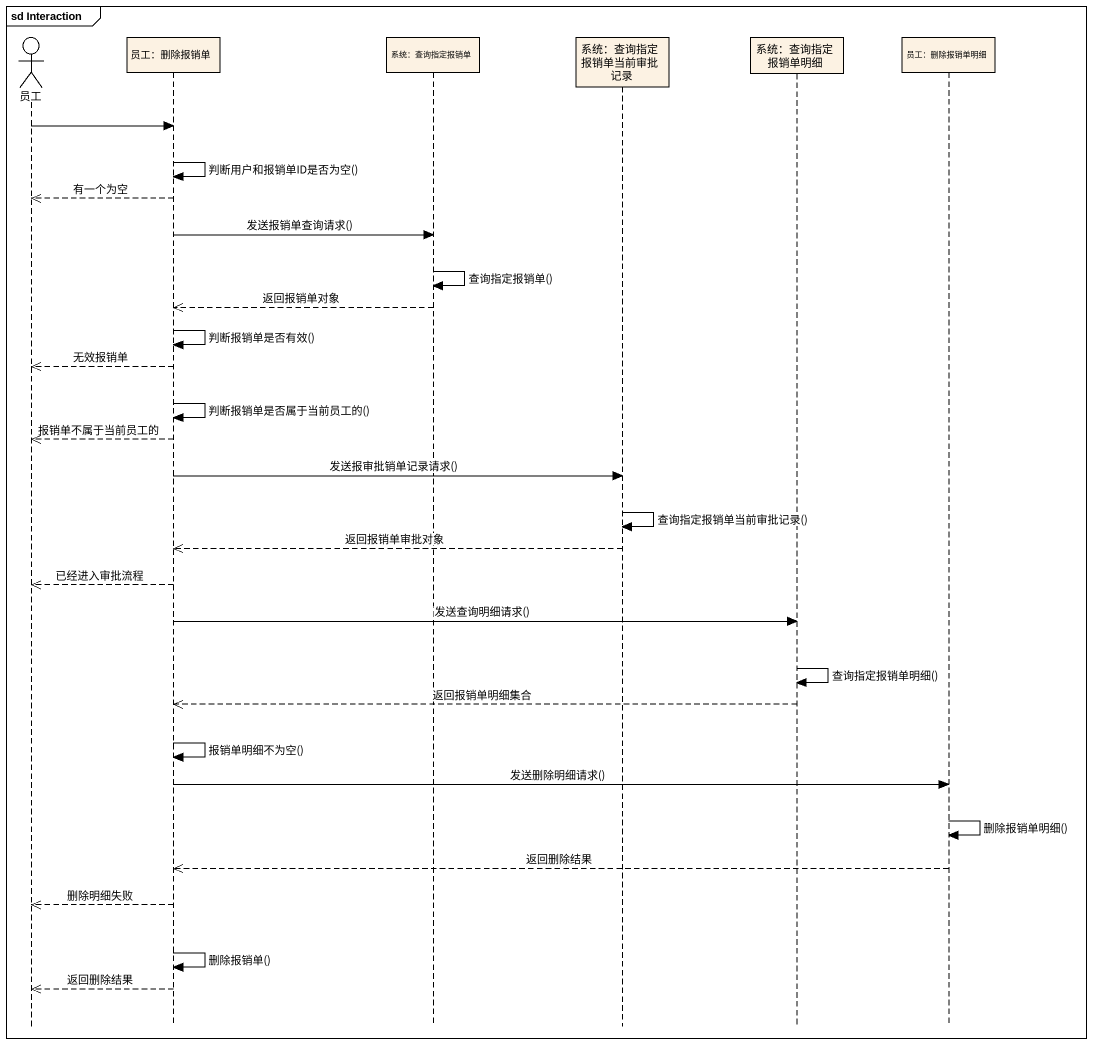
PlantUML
@startuml
mainframe sd Interaction
hide footbox
actor 员工
participant "员工：删除报销单" as 员工_删除报销单
participant "系统：查询指定报销单" as 系统_查询指定报销单
participant "系统：查询指定报销单当前审批记录" as 系统_查询指定报销单当前审批记录
participant "系统：查询指定报销单明细" as 系统_查询指定报销单明细
participant "员工：删除报销单明细" as 员工_删除报销单明细

员工 -> 员工_删除报销单
员工_删除报销单 -> 员工_删除报销单 : 判断用户和报销单ID是否为空()
员工_删除报销单 -->> 员工 : 有一个为空
员工_删除报销单 -> 系统_查询指定报销单 : 发送报销单查询请求()
系统_查询指定报销单 -> 系统_查询指定报销单 : 查询指定报销单()
系统_查询指定报销单 -->> 员工_删除报销单 : 返回报销单对象
员工_删除报销单 -> 员工_删除报销单 : 判断报销单是否有效()
员工_删除报销单 -->> 员工 : 无效报销单
员工_删除报销单 -> 员工_删除报销单 : 判断报销单是否属于当前员工的()
员工_删除报销单 -->> 员工 : 报销单不属于当前员工的
员工_删除报销单 -> 系统_查询指定报销单当前审批记录 : 发送报审批销单记录请求()
系统_查询指定报销单当前审批记录 -> 系统_查询指定报销单当前审批记录 : 查询指定报销单当前审批记录()
系统_查询指定报销单当前审批记录 -->> 员工_删除报销单 : 返回报销单审批对象
员工_删除报销单 -->> 员工 : 已经进入审批流程
员工_删除报销单 -> 系统_查询指定报销单明细 : 发送查询明细请求()
系统_查询指定报销单明细 -> 系统_查询指定报销单明细 : 查询指定报销单明细()
系统_查询指定报销单明细 -->> 员工_删除报销单 : 返回报销单明细集合
员工_删除报销单 -> 员工_删除报销单 : 报销单明细不为空()
员工_删除报销单 -> 员工_删除报销单明细 : 发送删除明细请求()
员工_删除报销单明细 -> 员工_删除报销单明细 : 删除报销单明细()
员工_删除报销单明细 -->> 员工_删除报销单 : 返回删除结果
员工_删除报销单 -->> 员工 : 删除明细失败
员工_删除报销单 -> 员工_删除报销单 : 删除报销单()
员工_删除报销单 -->> 员工 : 返回删除结果
@enduml
